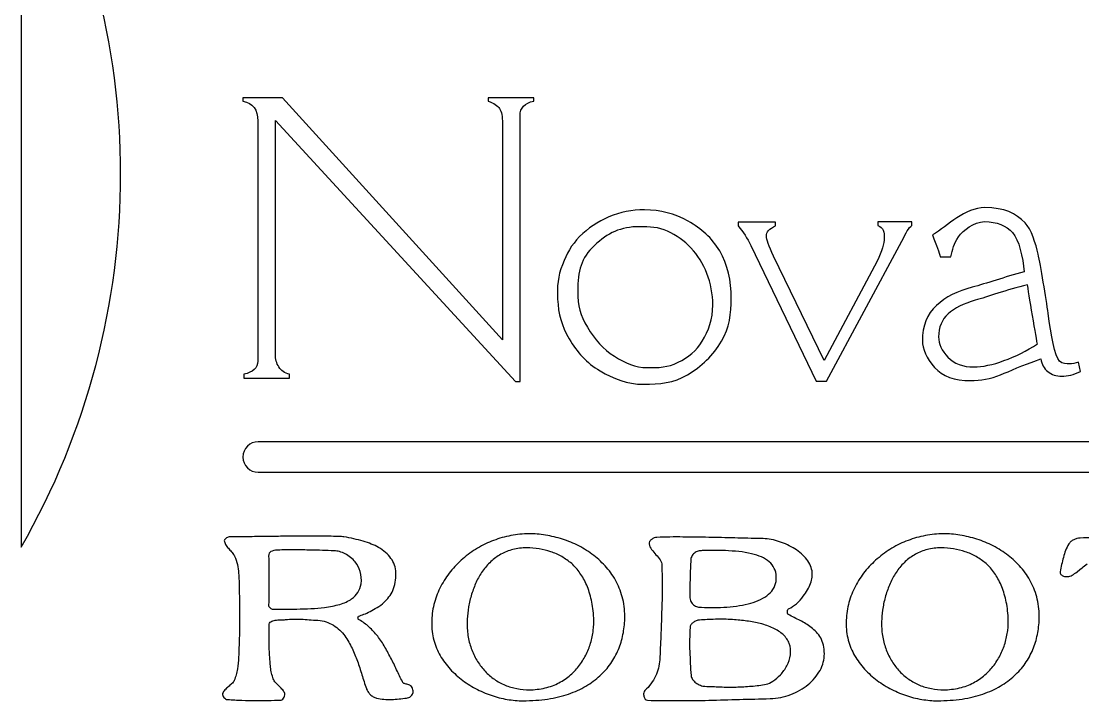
# Model space of a CAD drawing. Header units: inches. Extents: x -0.01 to 5.84, y -0.01 to 1.49.
# Drawn here: x 1.095 to 1.789, y 0.296 to 0.74 of the extents above; entities that cross this region are included whole.
import ezdxf

# ---------------------------------------------------------------- set-up
doc = ezdxf.new("R2010")
doc.units = ezdxf.units.IN
doc.header["$MEASUREMENT"] = 0

msp = doc.modelspace()

# ---------------------------------------------------------------- linework, layer by layer
at = {"color": 7, "linetype": 'Continuous', "lineweight": 25}
for p, q in [((1.095, 0.88387), (1.095, 0.39613)), ((1.26578, 0.69), (1.24, 0.69)), ((1.24, 0.69), (1.24, 0.6877)), ((1.40968, 0.53168), (1.26578, 0.69)), ((1.43022, 0.69), (1.40028, 0.69)), ((1.40028, 0.69), (1.40028, 0.6877)), ((1.43022, 0.6877), (1.43022, 0.69)), ((1.24967, 0.67472), (1.24967, 0.51778)), ((1.26121, 0.52203), (1.26121, 0.67518)), ((1.26121, 0.67518), (1.41814, 0.50446)), ((1.42122, 0.50446), (1.42122, 0.67828)), ((1.40968, 0.67312), (1.40968, 0.53168)), ((1.58821, 0.60865), (1.56373, 0.60863)), ((1.56373, 0.60863), (1.56373, 0.60622)), ((1.58822, 0.60624), (1.58821, 0.60865)), ((1.67739, 0.60873), (1.65517, 0.60871)), ((1.65517, 0.60871), (1.65517, 0.6063)), ((1.6774, 0.60632), (1.67739, 0.60873)), ((1.57209, 0.59324), (1.61471, 0.5046)), ((1.6216, 0.50461), (1.67086, 0.5962)), ((1.62, 0.51805), (1.58688, 0.58625)), ((1.69599, 0.58589), (1.70289, 0.5859)), ((1.65473, 0.58298), (1.62, 0.51805)), ((1.7877, 0.51096), (1.78633, 0.51705)), ((1.24054, 0.50916), (1.24054, 0.50652)), ((1.27047, 0.50652), (1.27047, 0.50916)), ((1.24054, 0.50652), (1.27047, 0.50652)), ((1.41814, 0.50446), (1.42122, 0.50446)), ((1.61471, 0.5046), (1.6216, 0.50461)), ((5.47, 0.465), (1.25, 0.465)), ((1.25, 0.445), (5.47, 0.445))]:
    msp.add_line(p, q, dxfattribs=at)
at = {"color": 7, "linetype": 'Continuous', "lineweight": 25, "flags": 128}
msp.add_lwpolyline([(1.7854, 0.37998), (1.78722, 0.38142), (1.78866, 0.38255)], dxfattribs=at)
at = {"color": 7, "linetype": 'Continuous', "lineweight": 25}
for centre, radius, start, end in [((0.67, 0.64), 0.49, 330.15179, 29.84821), ((1.25, 0.455), 0.01, 90, 270)]:
    msp.add_arc(centre, radius, start, end, dxfattribs=at)
for points in [[(1.24, 0.6877), (1.24644, 0.68655), (1.24967, 0.68223), (1.24967, 0.67472)], [(1.40028, 0.6877), (1.40405, 0.68648), (1.40655, 0.68487), (1.4078, 0.68288)], [(1.42122, 0.67828), (1.42122, 0.68341), (1.42423, 0.68655), (1.43022, 0.6877)], [(1.4078, 0.68288), (1.40906, 0.68088), (1.40968, 0.67763), (1.40968, 0.67312)], [(1.72508, 0.61808), (1.71208, 0.61807), (1.70098, 0.60627), (1.6909, 0.60029)], [(1.75138, 0.60824), (1.74528, 0.61436), (1.73809, 0.6181), (1.72508, 0.61808)], [(1.55175, 0.58973), (1.5464, 0.59853), (1.53988, 0.60432), (1.53108, 0.60924)], [(1.56373, 0.60622), (1.56704, 0.60231), (1.56983, 0.59799), (1.57209, 0.59324)], [(1.58224, 0.59946), (1.58224, 0.60206), (1.58423, 0.60432), (1.58822, 0.60624)], [(1.65517, 0.6063), (1.65885, 0.605), (1.65934, 0.60224), (1.65935, 0.59803)], [(1.67086, 0.5962), (1.67357, 0.6018), (1.67529, 0.60517), (1.6774, 0.60632)], [(1.70793, 0.59899), (1.71107, 0.60338), (1.71777, 0.60891), (1.72485, 0.60892)], [(1.72485, 0.60892), (1.7332, 0.60893), (1.73903, 0.60637), (1.74321, 0.60175)], [(1.75995, 0.58765), (1.75848, 0.59415), (1.75552, 0.60403), (1.75138, 0.60824)], [(1.53296, 0.59172), (1.52854, 0.5964), (1.52343, 0.60007), (1.51761, 0.60272)], [(1.58688, 0.58625), (1.58379, 0.59291), (1.58224, 0.59731), (1.58224, 0.59946)], [(1.65935, 0.59803), (1.65935, 0.59474), (1.65781, 0.58972), (1.65473, 0.58298)], [(1.6909, 0.60029), (1.69347, 0.59301), (1.69531, 0.58896), (1.69599, 0.58589)], [(1.70289, 0.5859), (1.70402, 0.5908), (1.70471, 0.59449), (1.70793, 0.59899)], [(1.74321, 0.60175), (1.74739, 0.59711), (1.75006, 0.58561), (1.75074, 0.57612)], [(1.54339, 0.57503), (1.54084, 0.58146), (1.53737, 0.58703), (1.53296, 0.59172)], [(1.76645, 0.54897), (1.76528, 0.55805), (1.76142, 0.58114), (1.75995, 0.58765)], [(1.75074, 0.57612), (1.73787, 0.57266), (1.72625, 0.56846), (1.71677, 0.56604)], [(1.71677, 0.56604), (1.7073, 0.56361), (1.69951, 0.55963), (1.69343, 0.55407)], [(1.75946, 0.52897), (1.75931, 0.52997), (1.75328, 0.56467), (1.75305, 0.56759)], [(1.69343, 0.55407), (1.68734, 0.54851), (1.6843, 0.54079), (1.6843, 0.53092)], [(1.77393, 0.51776), (1.77101, 0.52068), (1.76826, 0.53494), (1.76645, 0.54897)], [(1.46525, 0.53983), (1.46987, 0.53197), (1.47551, 0.52544), (1.48288, 0.52088)], [(1.45333, 0.53219), (1.45838, 0.5235), (1.46467, 0.51656), (1.47354, 0.51134)], [(1.52454, 0.51692), (1.53144, 0.52031), (1.53627, 0.52423), (1.54037, 0.53081)], [(1.53066, 0.50874), (1.53978, 0.51401), (1.54755, 0.52169), (1.55288, 0.53067)], [(1.6843, 0.53092), (1.68431, 0.52604), (1.68695, 0.51935), (1.69222, 0.51358)], [(1.26342, 0.51387), (1.26195, 0.51632), (1.26121, 0.51904), (1.26121, 0.52203)], [(1.24967, 0.51778), (1.24967, 0.51326), (1.24662, 0.51039), (1.24054, 0.50916)], [(1.27047, 0.50916), (1.26725, 0.50985), (1.2649, 0.51142), (1.26342, 0.51387)], [(1.73533, 0.50874), (1.7418, 0.51127), (1.74876, 0.51472), (1.76162, 0.5191)], [(1.76162, 0.5191), (1.7623, 0.51565), (1.76386, 0.51291), (1.76631, 0.51089)], [(1.78047, 0.51589), (1.77836, 0.51589), (1.776, 0.51569), (1.77393, 0.51776)], [(1.78633, 0.51705), (1.78423, 0.51628), (1.78227, 0.51589), (1.78047, 0.51589)], [(1.69222, 0.51358), (1.69749, 0.5078), (1.70532, 0.50492), (1.7157, 0.50493)], [(1.7157, 0.50493), (1.72232, 0.50493), (1.72886, 0.5062), (1.73533, 0.50874)], [(1.76631, 0.51089), (1.76875, 0.50886), (1.77178, 0.50785), (1.7754, 0.50785)], [(1.7754, 0.50785), (1.77923, 0.50785), (1.78333, 0.50889), (1.7877, 0.51096)], [(1.25587, 0.40308), (1.2514, 0.40298), (1.24705, 0.4029), (1.24281, 0.40284)], [(1.26756, 0.40316), (1.26367, 0.40311), (1.25977, 0.40308), (1.25587, 0.40308)], [(1.30212, 0.403), (1.3004, 0.40306), (1.29836, 0.40311), (1.29602, 0.40316)], [(1.3059, 0.40276), (1.3051, 0.40287), (1.30384, 0.40295), (1.30212, 0.403)], [(1.31854, 0.39996), (1.3147, 0.40108), (1.31048, 0.40201), (1.3059, 0.40276)], [(1.41524, 0.40364), (1.41134, 0.40287), (1.40756, 0.40181), (1.40389, 0.40044)], [(1.42693, 0.40479), (1.42303, 0.40479), (1.41913, 0.4044), (1.41524, 0.40364)], [(1.43785, 0.40389), (1.43412, 0.40449), (1.43048, 0.40479), (1.42693, 0.40479)], [(1.44893, 0.40126), (1.44527, 0.40241), (1.44157, 0.40328), (1.43785, 0.40389)], [(1.68624, 0.40364), (1.68235, 0.40287), (1.67856, 0.40181), (1.6749, 0.40044)], [(1.69793, 0.40479), (1.69404, 0.40479), (1.69014, 0.4044), (1.68624, 0.40364)], [(1.70885, 0.40389), (1.70513, 0.40449), (1.70149, 0.40479), (1.69793, 0.40479)], [(1.71994, 0.40126), (1.71627, 0.40241), (1.71257, 0.40328), (1.70885, 0.40389)], [(1.22794, 0.40076), (1.22777, 0.40038), (1.22774, 0.40004), (1.22785, 0.39971)], [(1.22785, 0.39971), (1.22808, 0.39875), (1.22848, 0.39787), (1.22905, 0.39707)], [(1.22871, 0.40172), (1.22837, 0.40145), (1.22811, 0.40113), (1.22794, 0.40076)], [(1.22983, 0.40244), (1.22943, 0.40223), (1.22905, 0.40199), (1.22871, 0.40172)], [(1.22905, 0.39707), (1.22963, 0.39626), (1.23026, 0.39549), (1.23095, 0.39474)], [(1.32859, 0.39586), (1.32573, 0.39747), (1.32238, 0.39883), (1.31854, 0.39996)], [(1.33676, 0.38872), (1.33475, 0.39145), (1.33203, 0.39383), (1.32859, 0.39586)], [(1.40389, 0.40044), (1.40022, 0.39907), (1.3967, 0.39738), (1.39332, 0.39536)], [(1.50593, 0.39971), (1.50564, 0.39918), (1.50556, 0.39865), (1.50567, 0.39811)], [(1.50567, 0.39811), (1.50578, 0.39683), (1.5063, 0.39562), (1.50722, 0.3945)], [(1.50713, 0.40108), (1.50662, 0.4007), (1.50621, 0.40025), (1.50593, 0.39971)], [(1.50885, 0.40204), (1.50822, 0.40177), (1.50765, 0.40145), (1.50713, 0.40108)], [(1.51066, 0.40244), (1.51008, 0.40244), (1.50948, 0.40231), (1.50885, 0.40204)], [(1.58415, 0.40124), (1.58237, 0.4015), (1.58063, 0.40164), (1.57891, 0.40164)], [(1.58948, 0.40004), (1.5877, 0.40057), (1.58593, 0.40097), (1.58415, 0.40124)], [(1.59472, 0.39811), (1.593, 0.39886), (1.59125, 0.3995), (1.58948, 0.40004)], [(1.59971, 0.3957), (1.5981, 0.39656), (1.59644, 0.39736), (1.59472, 0.39811)], [(1.60409, 0.39257), (1.60266, 0.3937), (1.6012, 0.39474), (1.59971, 0.3957)], [(1.6749, 0.40044), (1.67123, 0.39907), (1.6677, 0.39738), (1.66433, 0.39536)], [(1.77998, 0.39811), (1.77918, 0.39672), (1.77849, 0.3953), (1.77792, 0.39386)], [(1.78135, 0.39964), (1.78078, 0.39915), (1.78032, 0.39865), (1.77998, 0.39811)], [(1.78325, 0.40084), (1.78256, 0.40052), (1.78193, 0.40012), (1.78135, 0.39964)], [(1.79657, 0.4022), (1.79353, 0.40215), (1.79047, 0.40207), (1.78737, 0.40196)], [(1.23095, 0.39474), (1.23163, 0.39399), (1.23229, 0.39324), (1.23292, 0.39249)], [(1.23292, 0.39249), (1.23355, 0.39174), (1.2341, 0.39094), (1.23456, 0.39009)], [(1.23456, 0.39009), (1.23536, 0.38838), (1.23599, 0.38656), (1.23645, 0.38463)], [(1.25828, 0.39314), (1.25725, 0.3926), (1.25673, 0.39164), (1.25673, 0.39025)], [(1.26258, 0.3941), (1.26074, 0.39399), (1.25931, 0.39367), (1.25828, 0.39314)], [(1.27367, 0.39434), (1.27006, 0.39439), (1.26636, 0.39431), (1.26258, 0.3941)], [(1.28441, 0.3941), (1.28086, 0.3942), (1.27728, 0.39428), (1.27367, 0.39434)], [(1.29198, 0.39394), (1.28945, 0.39404), (1.28693, 0.3941), (1.28441, 0.3941)], [(1.29954, 0.39362), (1.29702, 0.39372), (1.29449, 0.39383), (1.29198, 0.39394)], [(1.30315, 0.39314), (1.30189, 0.39346), (1.30068, 0.39362), (1.29954, 0.39362)], [(1.30685, 0.39169), (1.30564, 0.39233), (1.30441, 0.39282), (1.30315, 0.39314)], [(1.31037, 0.38937), (1.30922, 0.39027), (1.30805, 0.39105), (1.30685, 0.39169)], [(1.31346, 0.3864), (1.31255, 0.38746), (1.31152, 0.38846), (1.31037, 0.38937)], [(1.33994, 0.37918), (1.33983, 0.38281), (1.33876, 0.386), (1.33676, 0.38872)], [(1.39332, 0.39536), (1.38994, 0.39333), (1.38676, 0.39101), (1.38378, 0.38839)], [(1.40871, 0.39142), (1.4063, 0.39005), (1.40409, 0.38844), (1.40209, 0.38658)], [(1.41653, 0.39454), (1.41372, 0.39383), (1.41111, 0.39279), (1.40871, 0.39142)], [(1.42555, 0.3956), (1.42234, 0.3956), (1.41934, 0.39525), (1.41653, 0.39454)], [(1.43363, 0.39495), (1.431, 0.39538), (1.4283, 0.3956), (1.42555, 0.3956)], [(1.44128, 0.39306), (1.43882, 0.39388), (1.43627, 0.39451), (1.43363, 0.39495)], [(1.44842, 0.38986), (1.44613, 0.39118), (1.44375, 0.39224), (1.44128, 0.39306)], [(1.45495, 0.38527), (1.45289, 0.38702), (1.45071, 0.38855), (1.44842, 0.38986)], [(1.47773, 0.38273), (1.47515, 0.38563), (1.47237, 0.38828), (1.46939, 0.39069)], [(1.50722, 0.3945), (1.50813, 0.39338), (1.50908, 0.39225), (1.51005, 0.39113)], [(1.51005, 0.39113), (1.51103, 0.39001), (1.51192, 0.38889), (1.51272, 0.38776)], [(1.53378, 0.39065), (1.53326, 0.38985), (1.53295, 0.38891), (1.53283, 0.38784)], [(1.53576, 0.39257), (1.53495, 0.39209), (1.5343, 0.39145), (1.53378, 0.39065)], [(1.56636, 0.39289), (1.56349, 0.39327), (1.56057, 0.39351), (1.55759, 0.39362)], [(1.57427, 0.39121), (1.57186, 0.39196), (1.56922, 0.39252), (1.56636, 0.39289)], [(1.58045, 0.38896), (1.57862, 0.38993), (1.57656, 0.39067), (1.57427, 0.39121)], [(1.5851, 0.38551), (1.58383, 0.38685), (1.58229, 0.388), (1.58045, 0.38896)], [(1.60788, 0.38896), (1.60678, 0.39025), (1.60552, 0.39145), (1.60409, 0.39257)], [(1.61063, 0.38495), (1.60988, 0.38634), (1.60896, 0.38768), (1.60788, 0.38896)], [(1.66433, 0.39536), (1.66094, 0.39333), (1.65776, 0.39101), (1.65478, 0.38839)], [(1.67971, 0.39142), (1.6773, 0.39005), (1.6751, 0.38844), (1.67309, 0.38658)], [(1.68753, 0.39454), (1.68473, 0.39383), (1.68212, 0.39279), (1.67971, 0.39142)], [(1.69656, 0.3956), (1.69335, 0.3956), (1.69034, 0.39525), (1.68753, 0.39454)], [(1.70464, 0.39495), (1.702, 0.39538), (1.69931, 0.3956), (1.69656, 0.3956)], [(1.71229, 0.39306), (1.70982, 0.39388), (1.70728, 0.39451), (1.70464, 0.39495)], [(1.71942, 0.38986), (1.71713, 0.39118), (1.71475, 0.39224), (1.71229, 0.39306)], [(1.72596, 0.38527), (1.72389, 0.38702), (1.72172, 0.38855), (1.71942, 0.38986)], [(1.74874, 0.38273), (1.74616, 0.38563), (1.74338, 0.38828), (1.7404, 0.39069)], [(1.77646, 0.38937), (1.77605, 0.38781), (1.77568, 0.38626), (1.77534, 0.38471)], [(1.77792, 0.39386), (1.77734, 0.39241), (1.77686, 0.39091), (1.77646, 0.38937)], [(1.23645, 0.38463), (1.2369, 0.38271), (1.23713, 0.38083), (1.23713, 0.37902)], [(1.31665, 0.38006), (1.3159, 0.38247), (1.31484, 0.38458), (1.31346, 0.3864)], [(1.38378, 0.38839), (1.3808, 0.38587), (1.3781, 0.38311), (1.3757, 0.38011)], [(1.40209, 0.38658), (1.40008, 0.38473), (1.39828, 0.38265), (1.39667, 0.38035)], [(1.46037, 0.37912), (1.4587, 0.38147), (1.4569, 0.38352), (1.45495, 0.38527)], [(1.48426, 0.37322), (1.48249, 0.37666), (1.48031, 0.37983), (1.47773, 0.38273)], [(1.51272, 0.38776), (1.51352, 0.38664), (1.51392, 0.38543), (1.51392, 0.38415)], [(1.53258, 0.38198), (1.53252, 0.38), (1.53243, 0.378), (1.53232, 0.37597)], [(1.53283, 0.38784), (1.53272, 0.38591), (1.53263, 0.38396), (1.53258, 0.38198)], [(1.58793, 0.38094), (1.5873, 0.38265), (1.58636, 0.38418), (1.5851, 0.38551)], [(1.61209, 0.38046), (1.61186, 0.38207), (1.61137, 0.38356), (1.61063, 0.38495)], [(1.65478, 0.38839), (1.6518, 0.38587), (1.64911, 0.38311), (1.6467, 0.38011)], [(1.67309, 0.38658), (1.67109, 0.38473), (1.66928, 0.38265), (1.66768, 0.38035)], [(1.73137, 0.37912), (1.72971, 0.38147), (1.72791, 0.38352), (1.72596, 0.38527)], [(1.75527, 0.37322), (1.75349, 0.37666), (1.75131, 0.37983), (1.74874, 0.38273)], [(1.77534, 0.38471), (1.77499, 0.38316), (1.77465, 0.38158), (1.77431, 0.37998)], [(1.78866, 0.38255), (1.78975, 0.3834), (1.79084, 0.38425), (1.79193, 0.38511)], [(1.23713, 0.37902), (1.23736, 0.3757), (1.23751, 0.37241), (1.23756, 0.36915)], [(1.31725, 0.37212), (1.31759, 0.375), (1.31739, 0.37765), (1.31665, 0.38006)], [(1.3396, 0.37308), (1.33994, 0.375), (1.34005, 0.37704), (1.33994, 0.37918)], [(1.3757, 0.38011), (1.37329, 0.3771), (1.3712, 0.3739), (1.36942, 0.37051)], [(1.39667, 0.38035), (1.39507, 0.37817), (1.39369, 0.37579), (1.39255, 0.37322)], [(1.46475, 0.37117), (1.46349, 0.37412), (1.46203, 0.37677), (1.46037, 0.37912)], [(1.53232, 0.37597), (1.53232, 0.37393), (1.53229, 0.3719), (1.53223, 0.36987)], [(1.58725, 0.36963), (1.5881, 0.37129), (1.58859, 0.37313), (1.58871, 0.37516)], [(1.58871, 0.37516), (1.58882, 0.3773), (1.58856, 0.37923), (1.58793, 0.38094)], [(1.61114, 0.37228), (1.61166, 0.37367), (1.612, 0.37506), (1.61217, 0.37645)], [(1.61217, 0.37645), (1.61234, 0.37784), (1.61231, 0.37918), (1.61209, 0.38046)], [(1.6467, 0.38011), (1.6443, 0.3771), (1.64221, 0.3739), (1.64043, 0.37051)], [(1.66768, 0.38035), (1.66607, 0.37817), (1.6647, 0.37579), (1.66355, 0.37322)], [(1.73576, 0.37117), (1.73449, 0.37412), (1.73303, 0.37677), (1.73137, 0.37912)], [(1.77431, 0.37998), (1.77419, 0.37934), (1.77436, 0.37875), (1.77482, 0.37821)], [(1.77482, 0.37821), (1.77528, 0.37768), (1.77588, 0.3773), (1.77663, 0.37709)], [(1.78221, 0.37773), (1.78325, 0.37837), (1.7843, 0.37912), (1.7854, 0.37998)], [(1.23756, 0.36915), (1.23762, 0.36588), (1.23765, 0.36259), (1.23765, 0.35928)], [(1.3151, 0.36642), (1.31619, 0.36808), (1.3169, 0.36998), (1.31725, 0.37212)], [(1.33805, 0.36778), (1.33874, 0.36939), (1.33925, 0.37115), (1.3396, 0.37308)], [(1.36942, 0.37051), (1.36765, 0.36713), (1.36624, 0.36357), (1.36521, 0.35986)], [(1.39255, 0.37322), (1.3914, 0.37065), (1.3904, 0.368), (1.38954, 0.36527)], [(1.46785, 0.36141), (1.46704, 0.36496), (1.46601, 0.36822), (1.46475, 0.37117)], [(1.48839, 0.36199), (1.48741, 0.36603), (1.48604, 0.36978), (1.48426, 0.37322)], [(1.58372, 0.36522), (1.58521, 0.3665), (1.58639, 0.36797), (1.58725, 0.36963)], [(1.60641, 0.36409), (1.60745, 0.36538), (1.60836, 0.36671), (1.60916, 0.36811)], [(1.60916, 0.36811), (1.60996, 0.36949), (1.61063, 0.37089), (1.61114, 0.37228)], [(1.64043, 0.37051), (1.63865, 0.36713), (1.63725, 0.36357), (1.63622, 0.35986)], [(1.66355, 0.37322), (1.66241, 0.37065), (1.6614, 0.368), (1.66054, 0.36527)], [(1.73885, 0.36141), (1.73805, 0.36496), (1.73702, 0.36822), (1.73576, 0.37117)], [(1.7594, 0.36199), (1.75842, 0.36603), (1.75705, 0.36978), (1.75527, 0.37322)], [(1.30324, 0.35864), (1.30627, 0.35949), (1.30888, 0.36067), (1.31106, 0.36217)], [(1.31106, 0.36217), (1.31266, 0.36335), (1.31401, 0.36476), (1.3151, 0.36642)], [(1.3322, 0.35992), (1.33335, 0.36099), (1.33444, 0.36217), (1.33547, 0.36345)], [(1.33547, 0.36345), (1.3365, 0.36473), (1.33736, 0.36618), (1.33805, 0.36778)], [(1.38954, 0.36527), (1.38868, 0.36253), (1.38802, 0.35978), (1.38756, 0.35699)], [(1.46939, 0.34969), (1.46916, 0.35395), (1.46865, 0.35786), (1.46785, 0.36141)], [(1.48968, 0.34903), (1.48979, 0.35363), (1.48936, 0.35794), (1.48839, 0.36199)], [(1.57203, 0.35944), (1.57432, 0.36008), (1.57647, 0.36088), (1.57848, 0.36185)], [(1.57848, 0.36185), (1.58048, 0.36281), (1.58223, 0.36393), (1.58372, 0.36522)], [(1.60186, 0.35904), (1.60352, 0.36048), (1.60504, 0.36217), (1.60641, 0.36409)], [(1.66054, 0.36527), (1.65968, 0.36253), (1.65902, 0.35978), (1.65857, 0.35699)], [(1.7404, 0.34969), (1.74017, 0.35395), (1.73965, 0.35786), (1.73885, 0.36141)], [(1.76068, 0.34903), (1.7608, 0.35363), (1.76037, 0.35794), (1.7594, 0.36199)], [(1.25673, 0.35816), (1.25673, 0.35784), (1.25682, 0.35752), (1.25699, 0.35719)], [(1.25699, 0.35719), (1.25716, 0.35687), (1.25739, 0.35658), (1.25768, 0.35631)], [(1.25768, 0.35631), (1.25796, 0.35604), (1.25828, 0.35583), (1.25862, 0.35567)], [(1.29335, 0.35655), (1.2969, 0.35709), (1.3002, 0.35778), (1.30324, 0.35864)], [(1.32318, 0.35398), (1.32461, 0.35473), (1.32613, 0.35559), (1.32773, 0.35655)], [(1.32773, 0.35655), (1.32934, 0.35752), (1.33083, 0.35864), (1.3322, 0.35992)], [(1.36521, 0.35986), (1.36418, 0.35614), (1.36361, 0.35231), (1.36349, 0.34838)], [(1.38756, 0.35699), (1.3871, 0.3542), (1.38681, 0.35149), (1.3867, 0.34887)], [(1.53283, 0.36048), (1.53329, 0.35957), (1.53389, 0.35882), (1.53464, 0.35824)], [(1.53464, 0.35824), (1.53538, 0.35765), (1.53621, 0.35725), (1.53713, 0.35703)], [(1.53713, 0.35703), (1.53805, 0.35682), (1.53896, 0.35671), (1.53988, 0.35671)], [(1.56464, 0.35784), (1.56727, 0.35826), (1.56974, 0.3588), (1.57203, 0.35944)], [(1.59601, 0.35398), (1.59607, 0.35441), (1.59618, 0.35481), (1.59636, 0.35519)], [(1.59636, 0.35519), (1.59653, 0.35556), (1.59679, 0.3558), (1.59713, 0.35591)], [(1.59713, 0.35591), (1.59862, 0.35655), (1.60019, 0.35759), (1.60186, 0.35904)], [(1.63622, 0.35986), (1.63519, 0.35614), (1.63461, 0.35231), (1.6345, 0.34838)], [(1.65857, 0.35699), (1.65811, 0.3542), (1.65782, 0.35149), (1.65771, 0.34887)], [(1.25828, 0.34725), (1.25908, 0.34767), (1.26003, 0.34799), (1.26112, 0.34821)], [(1.28329, 0.34861), (1.28507, 0.34845), (1.28699, 0.34831), (1.28905, 0.34821)], [(1.28905, 0.34821), (1.29089, 0.3481), (1.29263, 0.34775), (1.2943, 0.34717)], [(1.31536, 0.35054), (1.31547, 0.3508), (1.31564, 0.35094), (1.31587, 0.35094)], [(1.31587, 0.34853), (1.31564, 0.34863), (1.31547, 0.34879), (1.31536, 0.34901)], [(1.31587, 0.35094), (1.31667, 0.35126), (1.31773, 0.35166), (1.31905, 0.35214)], [(1.32249, 0.3438), (1.32048, 0.34567), (1.31828, 0.34725), (1.31587, 0.34853)], [(1.31905, 0.35214), (1.32037, 0.35262), (1.32174, 0.35324), (1.32318, 0.35398)], [(1.3867, 0.34887), (1.38647, 0.34559), (1.38656, 0.34245), (1.38696, 0.33944)], [(1.46905, 0.34157), (1.46939, 0.34436), (1.46951, 0.34707), (1.46939, 0.34969)], [(1.51375, 0.3535), (1.51364, 0.34837), (1.51346, 0.34318), (1.51324, 0.33794)], [(1.53636, 0.34789), (1.53561, 0.34757), (1.53495, 0.34719), (1.53438, 0.34677)], [(1.53851, 0.34837), (1.53782, 0.34837), (1.5371, 0.34821), (1.53636, 0.34789)], [(1.54891, 0.34885), (1.54518, 0.34874), (1.54171, 0.34858), (1.53851, 0.34837)], [(1.56017, 0.34869), (1.55639, 0.3489), (1.55263, 0.34895), (1.54891, 0.34885)], [(1.56954, 0.34773), (1.5665, 0.34815), (1.56338, 0.34847), (1.56017, 0.34869)], [(1.57822, 0.34612), (1.57547, 0.34677), (1.57257, 0.3473), (1.56954, 0.34773)], [(1.5961, 0.35278), (1.59598, 0.35316), (1.59595, 0.35356), (1.59601, 0.35398)], [(1.59679, 0.35206), (1.59644, 0.35216), (1.59621, 0.35241), (1.5961, 0.35278)], [(1.60048, 0.34997), (1.59916, 0.35061), (1.59793, 0.35131), (1.59679, 0.35206)], [(1.60435, 0.34805), (1.60309, 0.34869), (1.6018, 0.34933), (1.60048, 0.34997)], [(1.60805, 0.34596), (1.60684, 0.34671), (1.60561, 0.34741), (1.60435, 0.34805)], [(1.65771, 0.34887), (1.65748, 0.34559), (1.65756, 0.34245), (1.65796, 0.33944)], [(1.74005, 0.34157), (1.7404, 0.34436), (1.74051, 0.34707), (1.7404, 0.34969)], [(1.23765, 0.34051), (1.23765, 0.33772), (1.23759, 0.33497), (1.23748, 0.33224)], [(1.30332, 0.34179), (1.30458, 0.34061), (1.30567, 0.33933), (1.30659, 0.33794)], [(1.32808, 0.33778), (1.32636, 0.33992), (1.32449, 0.34192), (1.32249, 0.3438)], [(1.46733, 0.33329), (1.46813, 0.33602), (1.46871, 0.33878), (1.46905, 0.34157)], [(1.53232, 0.3434), (1.5322, 0.34083), (1.53212, 0.33823), (1.53206, 0.33561)], [(1.53292, 0.34524), (1.53252, 0.34465), (1.53232, 0.34404), (1.53232, 0.3434)], [(1.53438, 0.34677), (1.53381, 0.34634), (1.53332, 0.34583), (1.53292, 0.34524)], [(1.58664, 0.34307), (1.58412, 0.34425), (1.58131, 0.34527), (1.57822, 0.34612)], [(1.59318, 0.33882), (1.59134, 0.34048), (1.58916, 0.3419), (1.58664, 0.34307)], [(1.61157, 0.34356), (1.61042, 0.34441), (1.60925, 0.34521), (1.60805, 0.34596)], [(1.61501, 0.34043), (1.61398, 0.34155), (1.61283, 0.34259), (1.61157, 0.34356)], [(1.61776, 0.33666), (1.61696, 0.33804), (1.61604, 0.3393), (1.61501, 0.34043)], [(1.73834, 0.33329), (1.73914, 0.33602), (1.73971, 0.33878), (1.74005, 0.34157)], [(1.30659, 0.33794), (1.30842, 0.33537), (1.31, 0.3327), (1.31132, 0.32992)], [(1.33281, 0.33064), (1.33137, 0.33315), (1.3298, 0.33553), (1.32808, 0.33778)], [(1.38696, 0.33944), (1.38736, 0.33643), (1.38802, 0.33356), (1.38894, 0.33083)], [(1.46415, 0.32534), (1.46547, 0.32791), (1.46653, 0.33056), (1.46733, 0.33329)], [(1.51324, 0.33794), (1.513, 0.3327), (1.51278, 0.32751), (1.51255, 0.32238)], [(1.53206, 0.33561), (1.532, 0.33299), (1.53203, 0.3304), (1.53215, 0.32783)], [(1.61957, 0.332), (1.61916, 0.33371), (1.61856, 0.33526), (1.61776, 0.33666)], [(1.65796, 0.33944), (1.65836, 0.33643), (1.65902, 0.33356), (1.65994, 0.33083)], [(1.73516, 0.32534), (1.73647, 0.32791), (1.73753, 0.33056), (1.73834, 0.33329)], [(1.23748, 0.33224), (1.23736, 0.32952), (1.23725, 0.32676), (1.23713, 0.32398)], [(1.31132, 0.32992), (1.31263, 0.32713), (1.31381, 0.3243), (1.31484, 0.32141)], [(1.36831, 0.32632), (1.37003, 0.3231), (1.37212, 0.32009), (1.37458, 0.3173)], [(1.48048, 0.31993), (1.48249, 0.32282), (1.48415, 0.32586), (1.48547, 0.32903)], [(1.53215, 0.32783), (1.53226, 0.32526), (1.53237, 0.32264), (1.53249, 0.31997)], [(1.63931, 0.32632), (1.64103, 0.3231), (1.64312, 0.32009), (1.64559, 0.3173)], [(1.75149, 0.31993), (1.75349, 0.32282), (1.75515, 0.32586), (1.75647, 0.32903)], [(1.23713, 0.32398), (1.23713, 0.32152), (1.2369, 0.31898), (1.23645, 0.31636)], [(1.25768, 0.32141), (1.25762, 0.3227), (1.25753, 0.32398), (1.25742, 0.32526)], [(1.25802, 0.31748), (1.25785, 0.31882), (1.25774, 0.32013), (1.25768, 0.32141)], [(1.31484, 0.32141), (1.31587, 0.31852), (1.31684, 0.31558), (1.31776, 0.31259)], [(1.45942, 0.31804), (1.46125, 0.32034), (1.46283, 0.32277), (1.46415, 0.32534)], [(1.47335, 0.31198), (1.4761, 0.31438), (1.47848, 0.31703), (1.48048, 0.31993)], [(1.51255, 0.32238), (1.51243, 0.32056), (1.51214, 0.31874), (1.51169, 0.31692)], [(1.53249, 0.31997), (1.5326, 0.31729), (1.53277, 0.31467), (1.53301, 0.31211)], [(1.59567, 0.31852), (1.59687, 0.32077), (1.59765, 0.32312), (1.59799, 0.32558)], [(1.61733, 0.31547), (1.6183, 0.31719), (1.61902, 0.31895), (1.61948, 0.32077)], [(1.73043, 0.31804), (1.73226, 0.32034), (1.73384, 0.32277), (1.73516, 0.32534)], [(1.74435, 0.31198), (1.7471, 0.31438), (1.74948, 0.31703), (1.75149, 0.31993)], [(1.23645, 0.31636), (1.23599, 0.31374), (1.23524, 0.31125), (1.23421, 0.3089)], [(1.25871, 0.31363), (1.25842, 0.31486), (1.25819, 0.31614), (1.25802, 0.31748)], [(1.25983, 0.30986), (1.25937, 0.31114), (1.259, 0.3124), (1.25871, 0.31363)], [(1.31776, 0.31259), (1.31868, 0.30959), (1.31965, 0.3066), (1.32069, 0.3036)], [(1.34475, 0.30713), (1.34349, 0.30959), (1.34223, 0.31216), (1.34097, 0.31483)], [(1.37458, 0.3173), (1.37704, 0.31452), (1.37971, 0.31198), (1.38258, 0.30968)], [(1.39702, 0.3164), (1.39873, 0.31432), (1.40065, 0.31247), (1.40278, 0.31083)], [(1.45332, 0.31173), (1.45567, 0.31364), (1.4577, 0.31575), (1.45942, 0.31804)], [(1.51169, 0.31692), (1.51123, 0.3151), (1.5106, 0.31333), (1.5098, 0.31163)], [(1.61389, 0.3105), (1.61521, 0.31211), (1.61635, 0.31376), (1.61733, 0.31547)], [(1.64559, 0.3173), (1.64805, 0.31452), (1.65072, 0.31198), (1.65358, 0.30968)], [(1.66802, 0.3164), (1.66974, 0.31432), (1.67166, 0.31247), (1.67378, 0.31083)], [(1.72432, 0.31173), (1.72667, 0.31364), (1.72871, 0.31575), (1.73043, 0.31804)], [(1.23258, 0.30665), (1.23183, 0.30601), (1.23109, 0.30537), (1.23034, 0.30472)], [(1.23421, 0.3089), (1.23387, 0.30804), (1.23332, 0.30729), (1.23258, 0.30665)], [(1.26129, 0.30753), (1.26066, 0.30823), (1.26017, 0.309), (1.25983, 0.30986)], [(1.26335, 0.30537), (1.2626, 0.30611), (1.26192, 0.30684), (1.26129, 0.30753)], [(1.34527, 0.30689), (1.34504, 0.30694), (1.34487, 0.30702), (1.34475, 0.30713)], [(1.34613, 0.30665), (1.34578, 0.30676), (1.3455, 0.30684), (1.34527, 0.30689)], [(1.34725, 0.30641), (1.34684, 0.30646), (1.34647, 0.30654), (1.34613, 0.30665)], [(1.34845, 0.30609), (1.34805, 0.30625), (1.34765, 0.30635), (1.34725, 0.30641)], [(1.34965, 0.30537), (1.34925, 0.30569), (1.34885, 0.30593), (1.34845, 0.30609)], [(1.38258, 0.30968), (1.38555, 0.30738), (1.3887, 0.30536), (1.39203, 0.30361)], [(1.40278, 0.31083), (1.4049, 0.30919), (1.40716, 0.30779), (1.40957, 0.30664)], [(1.40957, 0.30664), (1.41197, 0.3055), (1.41449, 0.30459), (1.41713, 0.30394)], [(1.4363, 0.30369), (1.43968, 0.3044), (1.44277, 0.30544), (1.44558, 0.30681)], [(1.44558, 0.30681), (1.44839, 0.30817), (1.45097, 0.30981), (1.45332, 0.31173)], [(1.46424, 0.30517), (1.46767, 0.30719), (1.47071, 0.30946), (1.47335, 0.31198)], [(1.50679, 0.30665), (1.50558, 0.30505), (1.50424, 0.3036), (1.50275, 0.30232)], [(1.5098, 0.31163), (1.50899, 0.30991), (1.50799, 0.30826), (1.50679, 0.30665)], [(1.53301, 0.31211), (1.53312, 0.31114), (1.53346, 0.31026), (1.53404, 0.30946)], [(1.53404, 0.30946), (1.53461, 0.30866), (1.53533, 0.30793), (1.53619, 0.30729)], [(1.53619, 0.30729), (1.53705, 0.30665), (1.53802, 0.30611), (1.53911, 0.30569)], [(1.53911, 0.30569), (1.5402, 0.30526), (1.5412, 0.30505), (1.54212, 0.30505)], [(1.57246, 0.30513), (1.57584, 0.30539), (1.57908, 0.30585), (1.58217, 0.30649)], [(1.58217, 0.30649), (1.58343, 0.3067), (1.58489, 0.30734), (1.58656, 0.30842)], [(1.60418, 0.30248), (1.60613, 0.30355), (1.6079, 0.30478), (1.60951, 0.30617)], [(1.60951, 0.30617), (1.61111, 0.30745), (1.61257, 0.3089), (1.61389, 0.3105)], [(1.65358, 0.30968), (1.65656, 0.30738), (1.65971, 0.30536), (1.66304, 0.30361)], [(1.67378, 0.31083), (1.6759, 0.30919), (1.67816, 0.30779), (1.68057, 0.30664)], [(1.68057, 0.30664), (1.68298, 0.3055), (1.6855, 0.30459), (1.68814, 0.30394)], [(1.7073, 0.30369), (1.71068, 0.3044), (1.71378, 0.30544), (1.71659, 0.30681)], [(1.71659, 0.30681), (1.71939, 0.30817), (1.72197, 0.30981), (1.72432, 0.31173)], [(1.73524, 0.30517), (1.73868, 0.30719), (1.74171, 0.30946), (1.74435, 0.31198)], [(1.22665, 0.30039), (1.22653, 0.29996), (1.22656, 0.29951), (1.22673, 0.29903)], [(1.22819, 0.30272), (1.22751, 0.30202), (1.22699, 0.30125), (1.22665, 0.30039)], [(1.22673, 0.29903), (1.22691, 0.29855), (1.22716, 0.29812), (1.22751, 0.29774)], [(1.23034, 0.30472), (1.2296, 0.30408), (1.22888, 0.30341), (1.22819, 0.30272)], [(1.26731, 0.29951), (1.26736, 0.3001), (1.26728, 0.30055), (1.26705, 0.30088)], [(1.32069, 0.3036), (1.32091, 0.30296), (1.32126, 0.30229), (1.32172, 0.3016)], [(1.32172, 0.3016), (1.32217, 0.3009), (1.32269, 0.30026), (1.32326, 0.29967)], [(1.32326, 0.29967), (1.32384, 0.29908), (1.32447, 0.2986), (1.32515, 0.29823)], [(1.34957, 0.29839), (1.34991, 0.29865), (1.35023, 0.29895), (1.35051, 0.29927)], [(1.3506, 0.30424), (1.35037, 0.30467), (1.35005, 0.30505), (1.34965, 0.30537)], [(1.35051, 0.29927), (1.3508, 0.29959), (1.351, 0.29996), (1.35112, 0.30039)], [(1.35112, 0.30264), (1.351, 0.30328), (1.35083, 0.30382), (1.3506, 0.30424)], [(1.35112, 0.30039), (1.35123, 0.30125), (1.35123, 0.302), (1.35112, 0.30264)], [(1.39203, 0.30361), (1.39535, 0.30186), (1.39876, 0.30038), (1.40226, 0.29918)], [(1.40226, 0.29918), (1.40575, 0.29798), (1.40928, 0.29708), (1.41283, 0.29648)], [(1.41713, 0.30394), (1.41977, 0.30328), (1.42252, 0.3029), (1.42538, 0.30279)], [(1.42538, 0.30279), (1.42928, 0.30268), (1.43292, 0.30298), (1.4363, 0.30369)], [(1.43922, 0.29672), (1.44421, 0.29749), (1.44876, 0.29858), (1.45289, 0.3)], [(1.45289, 0.3), (1.45702, 0.30142), (1.4608, 0.30315), (1.46424, 0.30517)], [(1.50206, 0.30072), (1.50195, 0.29996), (1.50198, 0.29924), (1.50215, 0.29855)], [(1.50275, 0.30232), (1.5024, 0.302), (1.50217, 0.30146), (1.50206, 0.30072)], [(1.50215, 0.29855), (1.50232, 0.29785), (1.5026, 0.29724), (1.50301, 0.2967)], [(1.5624, 0.30456), (1.56573, 0.30467), (1.56908, 0.30486), (1.57246, 0.30513)], [(1.66304, 0.30361), (1.66636, 0.30186), (1.66977, 0.30038), (1.67327, 0.29918)], [(1.67327, 0.29918), (1.67676, 0.29798), (1.68028, 0.29708), (1.68384, 0.29648)], [(1.68814, 0.30394), (1.69077, 0.30328), (1.69352, 0.3029), (1.69639, 0.30279)], [(1.69639, 0.30279), (1.70028, 0.30268), (1.70392, 0.30298), (1.7073, 0.30369)], [(1.71023, 0.29672), (1.71521, 0.29749), (1.71977, 0.29858), (1.72389, 0.3)], [(1.72389, 0.3), (1.72802, 0.30142), (1.7318, 0.30315), (1.73524, 0.30517)], [(1.22751, 0.29774), (1.22785, 0.29737), (1.22822, 0.29705), (1.22862, 0.29678)], [(1.22862, 0.29678), (1.22902, 0.29652), (1.22945, 0.29638), (1.22991, 0.29638)], [(1.22991, 0.29638), (1.23312, 0.29617), (1.23625, 0.29601), (1.23928, 0.2959)], [(1.25648, 0.29582), (1.25917, 0.29587), (1.262, 0.29595), (1.26499, 0.29606)], [(1.26499, 0.29606), (1.26533, 0.29606), (1.26567, 0.29625), (1.26602, 0.29662)], [(1.32515, 0.29823), (1.32584, 0.29785), (1.32659, 0.29756), (1.32739, 0.29735)], [(1.32739, 0.29735), (1.32899, 0.29691), (1.3306, 0.29665), (1.3322, 0.29654)], [(1.34209, 0.29678), (1.34375, 0.29694), (1.34538, 0.29713), (1.34699, 0.29735)], [(1.34699, 0.29735), (1.34744, 0.29745), (1.3479, 0.29758), (1.34836, 0.29774)], [(1.34836, 0.29774), (1.34882, 0.29791), (1.34922, 0.29812), (1.34957, 0.29839)], [(1.50301, 0.2967), (1.50341, 0.29617), (1.50389, 0.2959), (1.50447, 0.2959)], [(1.58475, 0.29702), (1.58704, 0.29702), (1.58933, 0.29726), (1.59163, 0.29774)]]:
    msp.add_open_spline(points, degree=3, dxfattribs=at)
for points, knots in [([(1.47925, 0.61197), (1.47189, 0.60888), (1.4655, 0.6046), (1.46008, 0.59912), (1.45467, 0.59364), (1.45182, 0.58798), (1.44884, 0.58078)], [0, 0, 0, 0, 1, 1, 1, 2, 2, 2, 2]), ([(1.53108, 0.60924), (1.52229, 0.61418), (1.51281, 0.61664), (1.50264, 0.61663), (1.49439, 0.61662), (1.48659, 0.61507), (1.47925, 0.61197)], [11, 11, 11, 11, 12, 12, 12, 13, 13, 13, 13]), ([(1.51761, 0.60272), (1.51179, 0.60536), (1.50572, 0.60562), (1.4994, 0.60562), (1.48693, 0.60561), (1.47848, 0.60152), (1.4698, 0.59336)], [10, 10, 10, 10, 11, 11, 11, 12, 12, 12, 12]), ([(1.4698, 0.59336), (1.46112, 0.5852), (1.4589, 0.57663), (1.45891, 0.56341), (1.45892, 0.55387), (1.46063, 0.54769), (1.46525, 0.53983)], [0, 0, 0, 0, 1, 1, 1, 2, 2, 2, 2]), ([(1.55288, 0.53067), (1.55821, 0.53964), (1.55925, 0.54872), (1.55924, 0.55902), (1.55923, 0.56996), (1.55709, 0.58093), (1.55175, 0.58973)], [8, 8, 8, 8, 9, 9, 9, 10, 10, 10, 10]), ([(1.44884, 0.58078), (1.44586, 0.57357), (1.44533, 0.56601), (1.44574, 0.55812), (1.44624, 0.54861), (1.44828, 0.54087), (1.45333, 0.53219)], [2, 2, 2, 2, 3, 3, 3, 4, 4, 4, 4]), ([(1.54037, 0.53081), (1.54448, 0.53737), (1.54721, 0.54522), (1.5472, 0.55436), (1.5472, 0.5617), (1.54593, 0.56859), (1.54339, 0.57503)], [6, 6, 6, 6, 7, 7, 7, 8, 8, 8, 8]), ([(1.75305, 0.56759), (1.73916, 0.56442), (1.72658, 0.55963), (1.71116, 0.55533), (1.70524, 0.55237), (1.7011, 0.54862)], [1, 1, 1, 1, 2, 2, 3, 3, 3, 3]), ([(1.7011, 0.54862), (1.69697, 0.54486), (1.6949, 0.53984), (1.69491, 0.53357), (1.69491, 0.52901), (1.69693, 0.52459), (1.70096, 0.52031)], [3, 3, 3, 3, 4, 4, 4, 5, 5, 5, 5]), ([(1.70096, 0.52031), (1.70499, 0.51602), (1.71069, 0.51388), (1.71806, 0.51389), (1.72867, 0.5139), (1.74577, 0.51985), (1.75946, 0.52897)], [5, 5, 5, 5, 6, 6, 6, 7, 7, 7, 7]), ([(1.48288, 0.52088), (1.49023, 0.51632), (1.49624, 0.51342), (1.5043, 0.51343), (1.51195, 0.51343), (1.51765, 0.51353), (1.52454, 0.51692)], [3, 3, 3, 3, 4, 4, 4, 5, 5, 5, 5]), ([(1.47354, 0.51134), (1.48242, 0.50612), (1.49107, 0.50254), (1.50184, 0.50255), (1.51252, 0.50256), (1.52154, 0.50347), (1.53066, 0.50874)], [5, 5, 5, 5, 6, 6, 6, 7, 7, 7, 7]), ([(1.24281, 0.40284), (1.23857, 0.40279), (1.23461, 0.40276), (1.23095, 0.40276), (1.2306, 0.40276), (1.23023, 0.40265), (1.22983, 0.40244)], [97, 97, 97, 97, 98, 98, 98, 99, 99, 99, 99]), ([(1.29602, 0.40316), (1.29366, 0.40322), (1.29103, 0.40324), (1.28519, 0.40324), (1.28206, 0.40324), (1.27874, 0.40324), (1.27518, 0.40324), (1.27146, 0.40322), (1.26756, 0.40316)], [101, 101, 101, 101, 102, 102, 103, 103, 103, 104, 104, 104, 104]), ([(1.54452, 0.40244), (1.53891, 0.40255), (1.53329, 0.40263), (1.52768, 0.40268), (1.52206, 0.40274), (1.51639, 0.40265), (1.51066, 0.40244)], [8, 8, 8, 8, 9, 9, 9, 10, 10, 10, 10]), ([(1.46939, 0.39069), (1.4663, 0.39298), (1.46303, 0.39503), (1.45616, 0.39864), (1.4526, 0.40011), (1.44893, 0.40126)], [2, 2, 2, 2, 3, 3, 4, 4, 4, 4]), ([(1.57891, 0.40164), (1.57306, 0.40175), (1.56727, 0.40188), (1.56154, 0.40204), (1.55581, 0.4022), (1.55014, 0.40233), (1.54452, 0.40244)], [10, 10, 10, 10, 11, 11, 11, 12, 12, 12, 12]), ([(1.7404, 0.39069), (1.7373, 0.39298), (1.73404, 0.39503), (1.72716, 0.39864), (1.72361, 0.40011), (1.71994, 0.40126)], [2, 2, 2, 2, 3, 3, 4, 4, 4, 4]), ([(1.78737, 0.40196), (1.78668, 0.40196), (1.786, 0.40185), (1.78462, 0.40143), (1.78393, 0.40116), (1.78325, 0.40084)], [68, 68, 68, 68, 69, 69, 70, 70, 70, 70]), ([(1.25673, 0.39025), (1.25685, 0.38768), (1.25691, 0.38517), (1.25691, 0.38025), (1.25691, 0.37773), (1.25691, 0.37516), (1.25691, 0.37238), (1.25691, 0.36955), (1.25691, 0.36666), (1.25691, 0.36377), (1.25685, 0.36094), (1.25673, 0.35816)], [2, 2, 2, 2, 3, 3, 4, 4, 4, 5, 5, 5, 6, 6, 6, 6]), ([(1.54091, 0.39378), (1.53999, 0.39378), (1.53911, 0.3937), (1.53739, 0.39338), (1.53656, 0.39305), (1.53576, 0.39257)], [0, 0, 0, 0, 1, 1, 2, 2, 2, 2]), ([(1.55759, 0.39362), (1.55484, 0.39383), (1.55206, 0.39394), (1.54925, 0.39394), (1.54644, 0.39394), (1.54366, 0.39388), (1.54091, 0.39378)], [26, 26, 26, 26, 27, 27, 27, 28, 28, 28, 28]), ([(1.51392, 0.38415), (1.51404, 0.37923), (1.51409, 0.3742), (1.51409, 0.36907), (1.51409, 0.36393), (1.51398, 0.35874), (1.51375, 0.3535)], [60, 60, 60, 60, 61, 61, 61, 62, 62, 62, 62]), ([(1.77663, 0.37709), (1.77737, 0.37688), (1.77826, 0.37679), (1.77929, 0.37685), (1.78032, 0.3769), (1.7813, 0.3772), (1.78221, 0.37773)], [58, 58, 58, 58, 59, 59, 59, 60, 60, 60, 60]), ([(1.53223, 0.36987), (1.53217, 0.36784), (1.53215, 0.3658), (1.53215, 0.36377), (1.53215, 0.36249), (1.53237, 0.36139), (1.53283, 0.36048)], [7, 7, 7, 7, 8, 8, 8, 9, 9, 9, 9]), ([(1.23765, 0.35928), (1.23776, 0.35618), (1.23782, 0.35305), (1.23782, 0.34674), (1.23776, 0.34361), (1.23765, 0.34051)], [84, 84, 84, 84, 85, 85, 86, 86, 86, 86]), ([(1.25862, 0.35567), (1.25897, 0.35551), (1.25925, 0.35543), (1.25948, 0.35543), (1.26189, 0.35543), (1.26441, 0.35543), (1.26705, 0.35543), (1.26968, 0.35543), (1.27238, 0.35548), (1.27513, 0.35559)], [9, 9, 9, 9, 10, 10, 10, 11, 11, 11, 12, 12, 12, 12]), ([(1.27513, 0.35559), (1.27822, 0.35559), (1.28132, 0.35567), (1.28441, 0.35583), (1.28751, 0.35599), (1.29049, 0.35623), (1.29335, 0.35655)], [12, 12, 12, 12, 13, 13, 13, 14, 14, 14, 14]), ([(1.53988, 0.35671), (1.54252, 0.3566), (1.54524, 0.35655), (1.54805, 0.35655), (1.55085, 0.35655), (1.55366, 0.35666), (1.55647, 0.35687), (1.55928, 0.35709), (1.562, 0.35741), (1.56464, 0.35784)], [12, 12, 12, 12, 13, 13, 13, 14, 14, 14, 15, 15, 15, 15]), ([(1.25742, 0.32526), (1.25719, 0.32858), (1.25708, 0.33195), (1.25708, 0.3388), (1.25708, 0.34206), (1.25708, 0.34516), (1.25708, 0.34612), (1.25748, 0.34682), (1.25828, 0.34725)], [53, 53, 53, 53, 54, 54, 55, 55, 55, 56, 56, 56, 56]), ([(1.26112, 0.34821), (1.2622, 0.34842), (1.26338, 0.34853), (1.26464, 0.34853), (1.2659, 0.34853), (1.26699, 0.34858), (1.26791, 0.34869)], [50, 50, 50, 50, 51, 51, 51, 52, 52, 52, 52]), ([(1.26791, 0.34869), (1.26963, 0.3489), (1.27132, 0.34901), (1.27298, 0.34901), (1.27464, 0.34901), (1.27633, 0.34898), (1.27805, 0.34893), (1.27977, 0.34888), (1.28152, 0.34877), (1.28329, 0.34861)], [47, 47, 47, 47, 48, 48, 48, 49, 49, 49, 50, 50, 50, 50]), ([(1.2943, 0.34717), (1.29596, 0.34658), (1.29756, 0.34583), (1.30066, 0.34401), (1.30206, 0.34297), (1.30332, 0.34179)], [43, 43, 43, 43, 44, 44, 45, 45, 45, 45]), ([(1.31536, 0.34901), (1.31524, 0.34922), (1.31518, 0.34946), (1.31518, 0.34973), (1.31518, 0.35), (1.31524, 0.35027), (1.31536, 0.35054)], [9, 9, 9, 9, 10, 10, 10, 11, 11, 11, 11]), ([(1.36349, 0.34838), (1.36326, 0.34422), (1.36358, 0.34031), (1.3653, 0.33299), (1.36659, 0.32955), (1.36831, 0.32632)], [22, 22, 22, 22, 23, 23, 24, 24, 24, 24]), ([(1.48547, 0.32903), (1.48678, 0.3322), (1.48779, 0.33548), (1.48916, 0.34225), (1.48956, 0.34565), (1.48968, 0.34903)], [8, 8, 8, 8, 9, 9, 10, 10, 10, 10]), ([(1.6345, 0.34838), (1.63427, 0.34422), (1.63458, 0.34031), (1.6363, 0.33299), (1.63759, 0.32955), (1.63931, 0.32632)], [22, 22, 22, 22, 23, 23, 24, 24, 24, 24]), ([(1.75647, 0.32903), (1.75779, 0.3322), (1.75879, 0.33548), (1.76017, 0.34225), (1.76057, 0.34565), (1.76068, 0.34903)], [8, 8, 8, 8, 9, 9, 10, 10, 10, 10]), ([(1.59799, 0.32558), (1.59833, 0.32837), (1.59808, 0.33085), (1.59636, 0.33524), (1.59501, 0.33716), (1.59318, 0.33882)], [20, 20, 20, 20, 21, 21, 22, 22, 22, 22]), ([(1.34097, 0.31483), (1.33971, 0.31751), (1.33839, 0.32018), (1.33564, 0.32553), (1.33424, 0.32812), (1.33281, 0.33064)], [15, 15, 15, 15, 16, 16, 17, 17, 17, 17]), ([(1.38894, 0.33083), (1.38985, 0.3281), (1.391, 0.3255), (1.39375, 0.32058), (1.3953, 0.31837), (1.39702, 0.3164)], [10, 10, 10, 10, 11, 11, 12, 12, 12, 12]), ([(1.61948, 0.32077), (1.61994, 0.32259), (1.62017, 0.32441), (1.62017, 0.32623), (1.62017, 0.32837), (1.61997, 0.33029), (1.61957, 0.332)], [37, 37, 37, 37, 38, 38, 38, 39, 39, 39, 39]), ([(1.65994, 0.33083), (1.66086, 0.3281), (1.66201, 0.3255), (1.66476, 0.32058), (1.6663, 0.31837), (1.66802, 0.3164)], [10, 10, 10, 10, 11, 11, 12, 12, 12, 12]), ([(1.58656, 0.30842), (1.58822, 0.30949), (1.58985, 0.31088), (1.59146, 0.31259), (1.59306, 0.3143), (1.59447, 0.31628), (1.59567, 0.31852)], [17, 17, 17, 17, 18, 18, 18, 19, 19, 19, 19]), ([(1.26705, 0.30088), (1.2667, 0.30173), (1.26619, 0.30251), (1.26481, 0.30389), (1.2641, 0.30462), (1.26335, 0.30537)], [62, 62, 62, 62, 63, 63, 64, 64, 64, 64]), ([(1.26602, 0.29662), (1.26636, 0.297), (1.26665, 0.29742), (1.26688, 0.29791), (1.26711, 0.29839), (1.26725, 0.29892), (1.26731, 0.29951)], [65, 65, 65, 65, 66, 66, 66, 67, 67, 67, 67]), ([(1.54212, 0.30505), (1.54532, 0.30494), (1.54865, 0.30481), (1.55553, 0.30449), (1.55896, 0.30446), (1.5624, 0.30456)], [12, 12, 12, 12, 13, 13, 14, 14, 14, 14]), ([(1.59163, 0.29774), (1.59392, 0.29823), (1.5961, 0.29887), (1.60022, 0.30047), (1.60223, 0.30141), (1.60418, 0.30248)], [43, 43, 43, 43, 44, 44, 45, 45, 45, 45]), ([(1.23928, 0.2959), (1.24232, 0.29579), (1.24539, 0.29574), (1.24848, 0.29574), (1.25112, 0.29574), (1.25378, 0.29576), (1.25648, 0.29582)], [69, 69, 69, 69, 70, 70, 70, 71, 71, 71, 71]), ([(1.3322, 0.29654), (1.33381, 0.29643), (1.33544, 0.29641), (1.3371, 0.29646), (1.33876, 0.29652), (1.34043, 0.29662), (1.34209, 0.29678)], [31, 31, 31, 31, 32, 32, 32, 33, 33, 33, 33]), ([(1.41283, 0.29648), (1.41638, 0.29588), (1.41982, 0.29558), (1.42315, 0.29558), (1.42888, 0.29558), (1.43424, 0.29596), (1.43922, 0.29672)], [15, 15, 15, 15, 16, 16, 16, 17, 17, 17, 17]), ([(1.50447, 0.2959), (1.51123, 0.29579), (1.51793, 0.29574), (1.52458, 0.29574), (1.53123, 0.29574), (1.53793, 0.29579), (1.5447, 0.2959)], [48, 48, 48, 48, 49, 49, 49, 50, 50, 50, 50]), ([(1.5447, 0.2959), (1.55134, 0.29611), (1.55799, 0.2963), (1.56464, 0.29646), (1.57128, 0.29662), (1.57799, 0.29681), (1.58475, 0.29702)], [46, 46, 46, 46, 47, 47, 47, 48, 48, 48, 48]), ([(1.68384, 0.29648), (1.68739, 0.29588), (1.69083, 0.29558), (1.69415, 0.29558), (1.69988, 0.29558), (1.70524, 0.29596), (1.71023, 0.29672)], [15, 15, 15, 15, 16, 16, 16, 17, 17, 17, 17])]:
    msp.add_open_spline(points, degree=3, knots=knots, dxfattribs=at)

doc.saveas('drawing.dxf')
